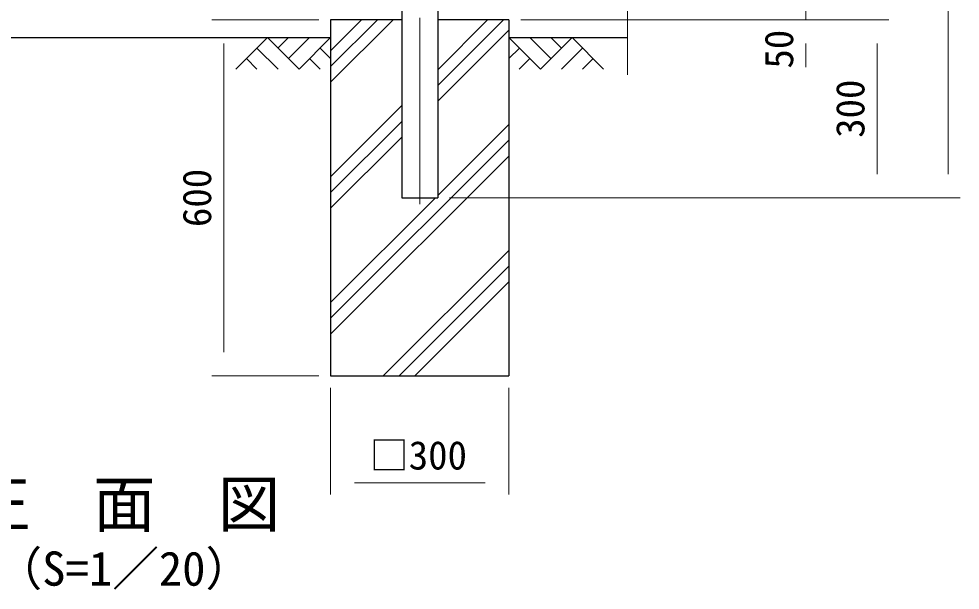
# Model space of a CAD drawing. Units: millimetres, scale not verified. Extents: x -4200 to 4200, y -2970 to 2970.
# Drawn here: x -2277 to -692, y -1500 to -537 of the extents above; entities that cross this region are included whole.
import ezdxf
from ezdxf.enums import TextEntityAlignment as Align

# ---------------------------------------------------------------- set-up
doc = ezdxf.new("R2010")
doc.units = ezdxf.units.MM
doc.header["$LTSCALE"] = 10
doc.linetypes.add('USER1', pattern=[50.8, 31.75, -6.35, 6.35, -6.35])
for name, color, linetype, lineweight in [('0-0_D-TTL-TXT', 7, 'Continuous', 25), ('0-2_D-BMK', 2, 'USER1', 13), ('0-3_D-STR1', 1, 'Continuous', 25), ('0-5_D-DCR-HCH', 7, 'Continuous', 13), ('0-6_D-BGD', 7, 'Continuous', 25), ('0-7_D-STR4', 7, 'Continuous', 25), ('0-8_D-STR-DIM', 7, 'Continuous', 13)]:
    doc.layers.add(name, color=color, linetype=linetype, lineweight=lineweight)
doc.styles.add('ＭＳ ゴシック', font='')
doc.styles.get('ＭＳ ゴシック').set_extended_font_data('MS Gothic')

msp = doc.modelspace()

# ---------------------------------------------------------------- linework, layer by layer
at = {"layer": '0-2_D-BMK'}
msp.add_line((-1601.55, 1496.61), (-1601.55, -849.21), dxfattribs=at)
at = {"layer": '0-3_D-STR1'}
for p, q in [((-1631.8, -490.93), (-1631.8, -838.63)), ((-1571.3, -490.93), (-1571.3, -838.63)), ((-1631.8, -838.63), (-1571.3, -838.63))]:
    msp.add_line(p, q, dxfattribs=at)
at = {"layer": '0-5_D-DCR-HCH'}
for p, q in [((-1751.55, -643.89), (-1646.29, -538.63)), ((-1751.55, -617.37), (-1672.81, -538.63)), ((-1751.55, -590.86), (-1699.32, -538.63)), ((-1571.3, -649.25), (-1460.67, -538.63)), ((-1571.3, -622.74), (-1487.19, -538.63)), ((-1857.97, -568.63), (-1911.18, -621.84)), ((-1857.97, -568.63), (-1804.76, -621.84)), ((-1840.23, -586.37), (-1822.5, -568.63)), ((-1822.5, -604.11), (-1787.02, -568.63)), ((-1804.76, -621.84), (-1751.55, -568.63)), ((-1571.3, -675.77), (-1451.55, -556.02)), ((-1398.33, -621.84), (-1451.55, -568.63)), ((-1380.6, -604.11), (-1416.07, -568.63)), ((-1345.12, -568.63), (-1398.33, -621.84)), ((-1362.77, -586.46), (-1380.6, -568.63)), ((-1345.12, -568.63), (-1291.91, -621.84)), ((-1875.71, -586.37), (-1840.07, -621.84)), ((-1769.28, -586.37), (-1751.55, -604.03)), ((-1433.81, -586.37), (-1451.55, -604.03)), ((-1327.38, -586.37), (-1363.02, -621.84)), ((-1893.44, -604.11), (-1875.63, -621.84)), ((-1787.02, -604.11), (-1769.2, -621.84)), ((-1416.07, -604.11), (-1433.89, -621.84)), ((-1309.65, -604.11), (-1327.47, -621.84)), ((-1751.55, -802.99), (-1631.8, -683.24)), ((-1751.55, -829.5), (-1631.8, -709.75)), ((-1571.3, -834.87), (-1451.55, -715.12)), ((-1751.55, -856.02), (-1631.8, -736.27)), ((-1751.55, -1041.64), (-1451.55, -741.64)), ((-1751.55, -1068.15), (-1451.55, -768.15)), ((-1751.55, -1015.12), (-1575.06, -838.63)), ((-1662.93, -1138.63), (-1451.55, -927.25)), ((-1636.41, -1138.63), (-1451.55, -953.77)), ((-1609.89, -1138.63), (-1451.55, -980.28))]:
    msp.add_line(p, q, dxfattribs=at)
at = {"layer": '0-6_D-BGD'}
for p, q in [((-2451.55, -568.63), (-1751.55, -568.63)), ((-1451.55, -568.63), (-1251.55, -568.63))]:
    msp.add_line(p, q, dxfattribs=at)
at = {"layer": '0-7_D-STR4'}
for p, q in [((-1751.55, -538.63), (-1751.55, -1138.63)), ((-1631.8, -538.63), (-1751.55, -538.63)), ((-1451.55, -538.63), (-1571.3, -538.63)), ((-1451.55, -538.63), (-1451.55, -1138.63)), ((-1751.55, -1138.63), (-1451.55, -1138.63))]:
    msp.add_line(p, q, dxfattribs=at)
at = {"layer": '0-8_D-STR-DIM'}
for p, q in [((-711.55, -798.63), (-711.55, 1421.37)), ((-1251.55, -631.63), (-1251.55, 460.72)), ((-951.55, -538.63), (-951.55, -488.63)), ((-1771.55, -538.63), (-1951.55, -538.63)), ((-1431.55, -538.63), (-931.55, -538.63)), ((-1431.55, -538.63), (-811.55, -538.63)), ((-1431.55, -538.63), (-811.55, -538.63)), ((-1931.55, -578.63), (-1931.55, -1098.63)), ((-951.55, -578.63), (-951.55, -618.63)), ((-831.55, -578.63), (-831.55, -798.63)), ((-1551.3, -838.63), (-691.55, -838.63)), ((-1551.3, -838.63), (-811.55, -838.63)), ((-1771.55, -1138.63), (-1951.55, -1138.63)), ((-1751.55, -1158.63), (-1751.55, -1338.63)), ((-1451.55, -1158.63), (-1451.55, -1338.63)), ((-1711.55, -1318.63), (-1491.55, -1318.63))]:
    msp.add_line(p, q, dxfattribs=at)

# ---------------------------------------------------------------- texts
at = {"layer": '0-0_D-TTL-TXT', "style": 'ＭＳ ゴシック'}
for s, height, p in [('正\u3000面\u3000図', 76.98, (-2361.45, -1416.31)), ('（S=1／20）', 57.7, (-2315.96, -1509.5))]:
    msp.add_text(s, height=height, dxfattribs=at).set_placement(p, align=Align.BOTTOM_LEFT)
at = {"layer": '0-8_D-STR-DIM', "style": 'ＭＳ ゴシック'}
for s, p in [('50', (-958.29, -620.83)), ('300', (-838.29, -737.51)), ('600', (-1938.29, -887.88))]:
    msp.add_text(s, height=48.09, rotation=90, dxfattribs=at).set_placement(p, align=Align.BOTTOM_LEFT)
msp.add_text('□300', height=48.09, dxfattribs=at).set_placement((-1685.7, -1310.88), align=Align.BOTTOM_LEFT)

doc.saveas('drawing.dxf')
